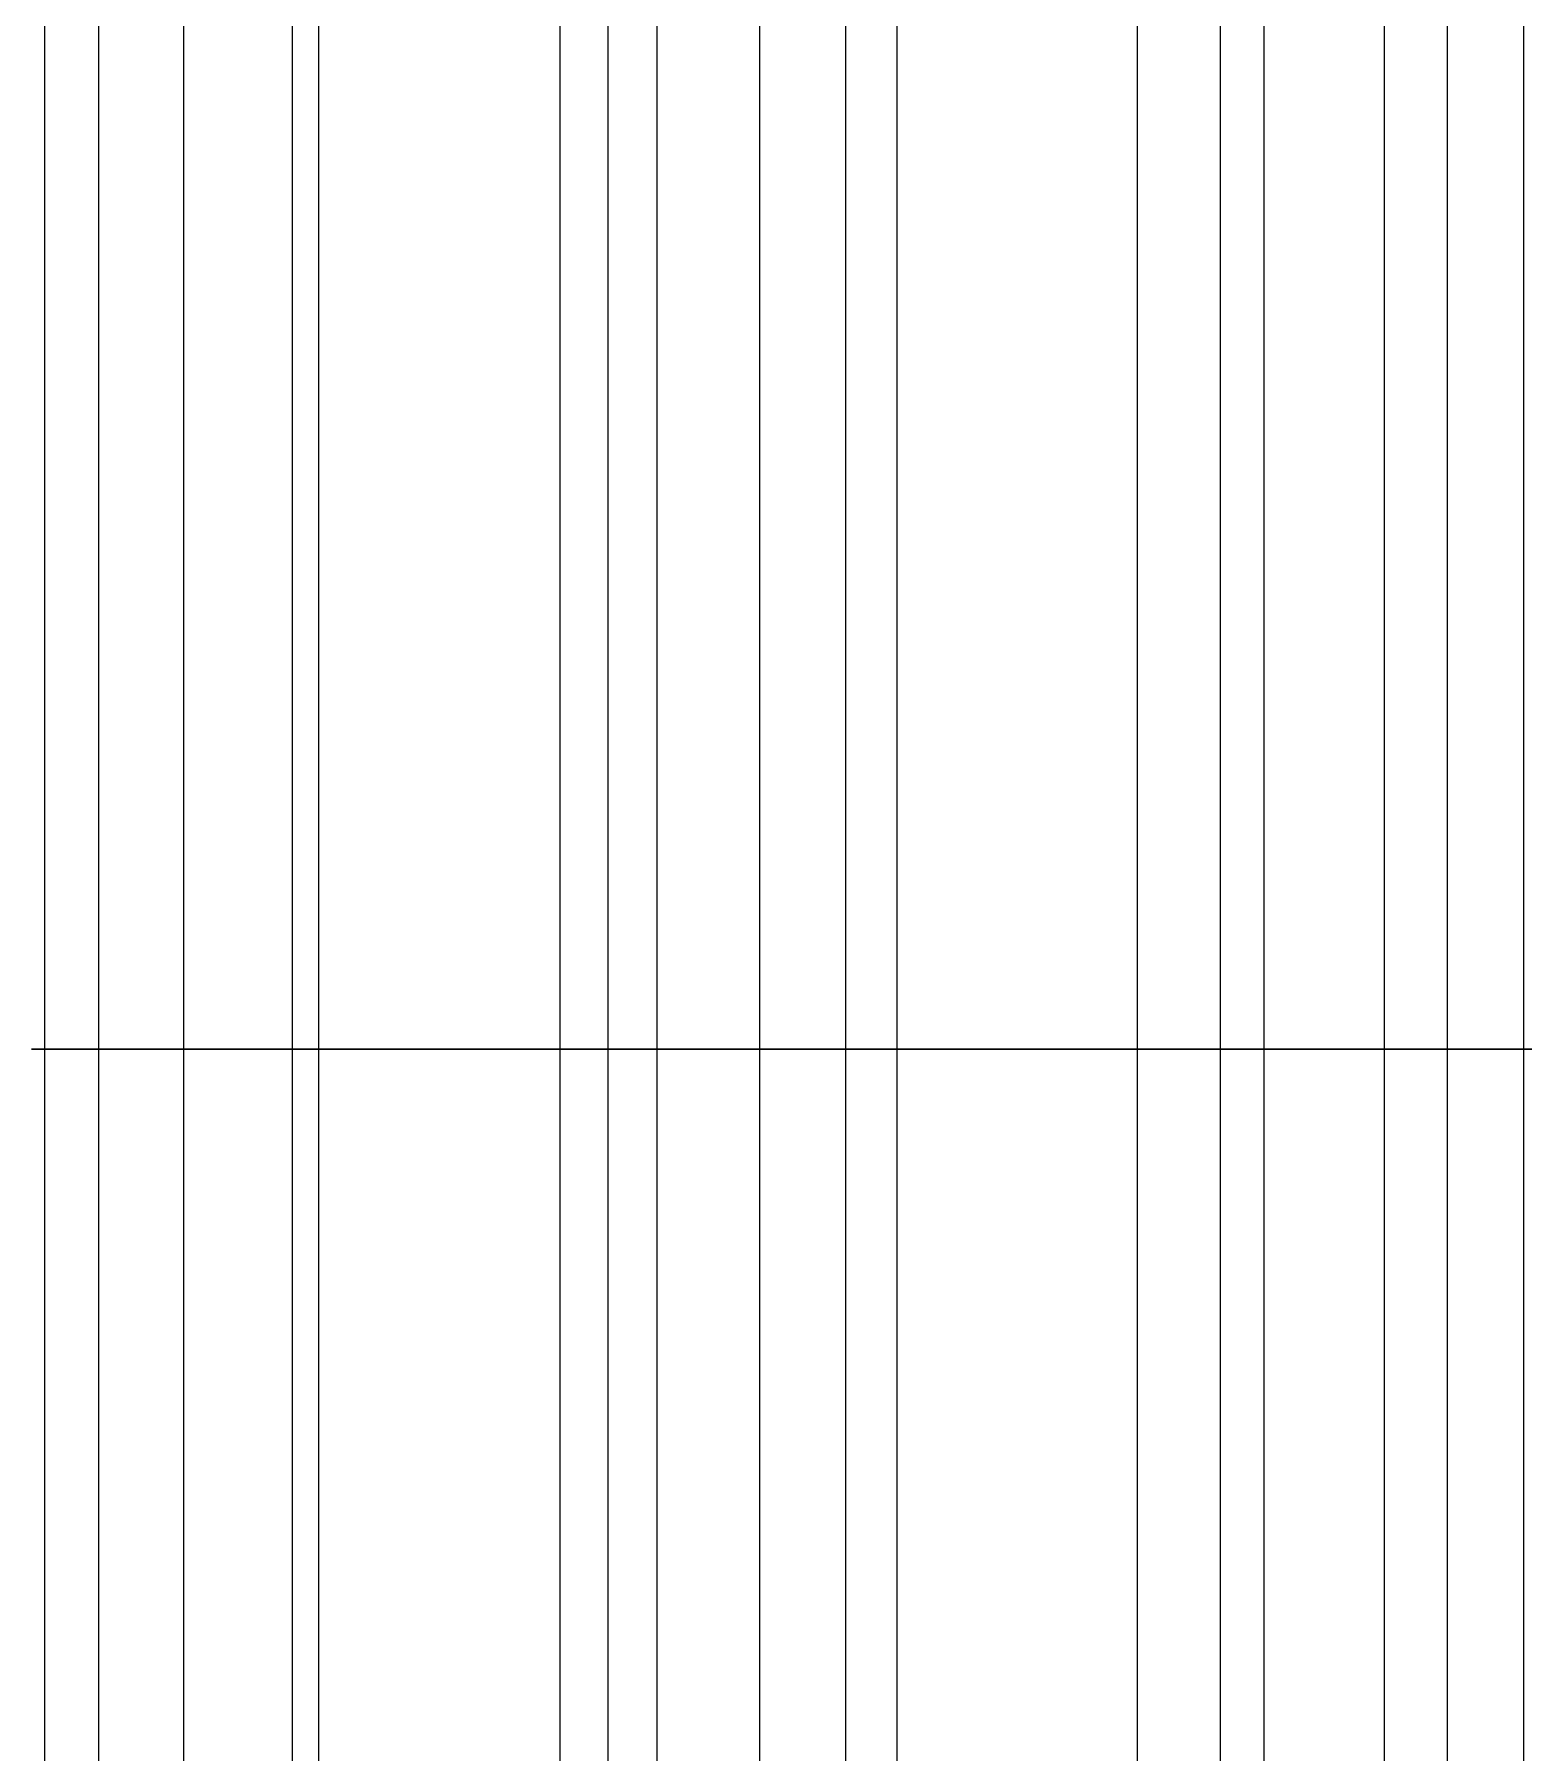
# Model space of a CAD drawing. Extents: x -60 to 60, y -153 to -30.
# Drawn here: x -53.357 to -51.407, y -87.921 to -85.672 of the extents above; entities that cross this region are included whole.
import ezdxf

# ---------------------------------------------------------------- set-up
doc = ezdxf.new("R2010")
doc.units = 0
doc.layers.add('Cut051006', color=7, linetype='CONTINUOUS')

msp = doc.modelspace()

# ---------------------------------------------------------------- linework, layer by layer
at = {"layer": 'Cut051006'}
for p, q in [((-53.3436, -84, 77.5294), (-53.3436, -87, 77.5294)), ((-53.3436, -84, 77.5294), (-53.3436, -87, 77.5294)), ((-53.3436, -84, 37.1203), (-53.3436, -87, 37.1203)), ((-53.3436, -84, 37.1203), (-53.3436, -87, 37.1203)), ((-53.2731, -84, 77.3435), (-53.2731, -87, 77.3435)), ((-53.2731, -84, 77.3435), (-53.2731, -87, 77.3435)), ((-53.2731, -84, 37.3062), (-53.2731, -87, 37.3062)), ((-53.2731, -84, 37.3062), (-53.2731, -87, 37.3062)), ((-53.1615, -84, 78.0038), (-53.1615, -87, 78.0038)), ((-53.1615, -84, 78.0038), (-53.1615, -87, 78.0038)), ((-53.1615, -84, 36.6459), (-53.1615, -87, 36.6459)), ((-53.1615, -84, 36.6459), (-53.1615, -87, 36.6459)), ((-53.0193, -84, 77.1532), (-53.0193, -87, 77.1532)), ((-53.0193, -84, 77.1532), (-53.0193, -87, 77.1532)), ((-53.0193, -84, 37.4965), (-53.0193, -87, 37.4965)), ((-53.0193, -84, 37.4965), (-53.0193, -87, 37.4965)), ((-52.9848, -84, 78.0948), (-52.9848, -87, 78.0948)), ((-52.9848, -84, 78.0948), (-52.9848, -87, 78.0948)), ((-52.9848, -84, 36.5549), (-52.9848, -87, 36.5549)), ((-52.9848, -84, 36.5549), (-52.9848, -87, 36.5549)), ((-52.6688, -84, 78.0664), (-52.6688, -87, 78.0664)), ((-52.6688, -84, 78.0664), (-52.6688, -87, 78.0664)), ((-52.6688, -84, 36.5833), (-52.6688, -87, 36.5833)), ((-52.6688, -84, 36.5833), (-52.6688, -87, 36.5833)), ((-52.606, -84, 79.3788), (-52.606, -87, 79.3788)), ((-52.606, -84, 79.3788), (-52.606, -87, 79.3788)), ((-52.606, -84, 35.2709), (-52.606, -87, 35.2709)), ((-52.606, -84, 35.2709), (-52.606, -87, 35.2709)), ((-52.5421, -84, 79.1905), (-52.5421, -87, 79.1905)), ((-52.5421, -84, 79.1905), (-52.5421, -87, 79.1905)), ((-52.5421, -84, 35.4592), (-52.5421, -87, 35.4592)), ((-52.5421, -84, 35.4592), (-52.5421, -87, 35.4592)), ((-52.4074, -84, 79.8465), (-52.4074, -87, 79.8465)), ((-52.4074, -84, 79.8465), (-52.4074, -87, 79.8465)), ((-52.4074, -84, 34.8032), (-52.4074, -87, 34.8032)), ((-52.4074, -84, 34.8032), (-52.4074, -87, 34.8032)), ((-52.295, -84, 78.9915), (-52.295, -87, 78.9915)), ((-52.295, -84, 78.9915), (-52.295, -87, 78.9915)), ((-52.295, -84, 35.6582), (-52.295, -87, 35.6582)), ((-52.295, -84, 35.6582), (-52.295, -87, 35.6582)), ((-52.2276, -84, 79.9313), (-52.2276, -87, 79.9313)), ((-52.2276, -84, 79.9313), (-52.2276, -87, 79.9313)), ((-52.2276, -84, 34.7184), (-52.2276, -87, 34.7184)), ((-52.2276, -84, 34.7184), (-52.2276, -87, 34.7184)), ((-51.9129, -84, 79.8918), (-51.9129, -87, 79.8918)), ((-51.9129, -84, 79.8918), (-51.9129, -87, 79.8918)), ((-51.9129, -84, 34.7578), (-51.9129, -87, 34.7578)), ((-51.9129, -84, 34.7578), (-51.9129, -87, 34.7578)), ((-51.8043, -84, 81.2012), (-51.8043, -87, 81.2012)), ((-51.8043, -84, 81.2012), (-51.8043, -87, 81.2012)), ((-51.8043, -84, 33.4484), (-51.8043, -87, 33.4484)), ((-51.8043, -84, 33.4484), (-51.8043, -87, 33.4484)), ((-51.7469, -84, 81.0109), (-51.7469, -87, 81.0109)), ((-51.7469, -84, 81.0109), (-51.7469, -87, 81.0109)), ((-51.7469, -84, 33.6388), (-51.7469, -87, 33.6388)), ((-51.7469, -84, 33.6388), (-51.7469, -87, 33.6388)), ((-51.5895, -84, 81.6618), (-51.5895, -87, 81.6618)), ((-51.5895, -84, 81.6618), (-51.5895, -87, 81.6618)), ((-51.5895, -84, 32.9879), (-51.5895, -87, 32.9879)), ((-51.5895, -84, 32.9879), (-51.5895, -87, 32.9879)), ((-51.507, -84, 80.8033), (-51.507, -87, 80.8033)), ((-51.507, -84, 80.8033), (-51.507, -87, 80.8033)), ((-51.507, -84, 33.8463), (-51.507, -87, 33.8463)), ((-51.507, -84, 33.8463), (-51.507, -87, 33.8463)), ((-51.4069, -84, 81.7402), (-51.4069, -87, 81.7402)), ((-51.4069, -84, 81.7402), (-51.4069, -87, 81.7402)), ((-51.4069, -84, 32.9095), (-51.4069, -87, 32.9095)), ((-51.4069, -84, 32.9095), (-51.4069, -87, 32.9095)), ((-53.3436, -87, 77.5294), (-53.3436, -90, 77.5294)), ((-53.3436, -87, 77.5294), (-53.3436, -90, 77.5294)), ((-53.3436, -87, 37.1203), (-53.3436, -90, 37.1203)), ((-53.3436, -87, 37.1203), (-53.3436, -90, 37.1203)), ((-53.2731, -87, 77.3435), (-53.2731, -90, 77.3435)), ((-53.2731, -87, 77.3435), (-53.2731, -90, 77.3435)), ((-53.2731, -87, 37.3062), (-53.2731, -90, 37.3062)), ((-53.2731, -87, 37.3062), (-53.2731, -90, 37.3062)), ((-53.1615, -87, 78.0038), (-53.1615, -90, 78.0038)), ((-53.1615, -87, 78.0038), (-53.1615, -90, 78.0038)), ((-53.1615, -87, 36.6459), (-53.1615, -90, 36.6459)), ((-53.1615, -87, 36.6459), (-53.1615, -90, 36.6459)), ((-53.0193, -87, 77.1532), (-53.0193, -90, 77.1532)), ((-53.0193, -87, 77.1532), (-53.0193, -90, 77.1532)), ((-53.0193, -87, 37.4965), (-53.0193, -90, 37.4965)), ((-53.0193, -87, 37.4965), (-53.0193, -90, 37.4965)), ((-52.9848, -87, 78.0948), (-52.9848, -90, 78.0948)), ((-52.9848, -87, 78.0948), (-52.9848, -90, 78.0948)), ((-52.9848, -87, 36.5549), (-52.9848, -90, 36.5549)), ((-52.9848, -87, 36.5549), (-52.9848, -90, 36.5549)), ((-52.6688, -87, 78.0664), (-52.6688, -90, 78.0664)), ((-52.6688, -87, 78.0664), (-52.6688, -90, 78.0664)), ((-52.6688, -87, 36.5833), (-52.6688, -90, 36.5833)), ((-52.6688, -87, 36.5833), (-52.6688, -90, 36.5833)), ((-52.606, -87, 79.3788), (-52.606, -90, 79.3788)), ((-52.606, -87, 79.3788), (-52.606, -90, 79.3788)), ((-52.606, -87, 35.2709), (-52.606, -90, 35.2709)), ((-52.606, -87, 35.2709), (-52.606, -90, 35.2709)), ((-52.5421, -87, 79.1905), (-52.5421, -90, 79.1905)), ((-52.5421, -87, 79.1905), (-52.5421, -90, 79.1905)), ((-52.5421, -87, 35.4592), (-52.5421, -90, 35.4592)), ((-52.5421, -87, 35.4592), (-52.5421, -90, 35.4592)), ((-52.4074, -87, 79.8465), (-52.4074, -90, 79.8465)), ((-52.4074, -87, 79.8465), (-52.4074, -90, 79.8465)), ((-52.4074, -87, 34.8032), (-52.4074, -90, 34.8032)), ((-52.4074, -87, 34.8032), (-52.4074, -90, 34.8032)), ((-52.295, -87, 78.9915), (-52.295, -90, 78.9915)), ((-52.295, -87, 78.9915), (-52.295, -90, 78.9915)), ((-52.295, -87, 35.6582), (-52.295, -90, 35.6582)), ((-52.295, -87, 35.6582), (-52.295, -90, 35.6582)), ((-52.2276, -87, 79.9313), (-52.2276, -90, 79.9313)), ((-52.2276, -87, 79.9313), (-52.2276, -90, 79.9313)), ((-52.2276, -87, 34.7184), (-52.2276, -90, 34.7184)), ((-52.2276, -87, 34.7184), (-52.2276, -90, 34.7184)), ((-51.9129, -87, 79.8918), (-51.9129, -90, 79.8918)), ((-51.9129, -87, 79.8918), (-51.9129, -90, 79.8918)), ((-51.9129, -87, 34.7578), (-51.9129, -90, 34.7578)), ((-51.9129, -87, 34.7578), (-51.9129, -90, 34.7578)), ((-51.8043, -87, 81.2012), (-51.8043, -90, 81.2012)), ((-51.8043, -87, 81.2012), (-51.8043, -90, 81.2012)), ((-51.8043, -87, 33.4484), (-51.8043, -90, 33.4484)), ((-51.8043, -87, 33.4484), (-51.8043, -90, 33.4484)), ((-51.7469, -87, 81.0109), (-51.7469, -90, 81.0109)), ((-51.7469, -87, 81.0109), (-51.7469, -90, 81.0109)), ((-51.7469, -87, 33.6388), (-51.7469, -90, 33.6388)), ((-51.7469, -87, 33.6388), (-51.7469, -90, 33.6388)), ((-51.5895, -87, 81.6618), (-51.5895, -90, 81.6618)), ((-51.5895, -87, 81.6618), (-51.5895, -90, 81.6618)), ((-51.5895, -87, 32.9879), (-51.5895, -90, 32.9879)), ((-51.5895, -87, 32.9879), (-51.5895, -90, 32.9879)), ((-51.507, -87, 80.8033), (-51.507, -90, 80.8033)), ((-51.507, -87, 80.8033), (-51.507, -90, 80.8033)), ((-51.507, -87, 33.8463), (-51.507, -90, 33.8463)), ((-51.507, -87, 33.8463), (-51.507, -90, 33.8463)), ((-51.4069, -87, 81.7402), (-51.4069, -90, 81.7402)), ((-51.4069, -87, 81.7402), (-51.4069, -90, 81.7402)), ((-51.4069, -87, 32.9095), (-51.4069, -90, 32.9095)), ((-51.4069, -87, 32.9095), (-51.4069, -90, 32.9095))]:
    msp.add_line(p, q, dxfattribs=at)
for centre in [(0, -90), (0, -90), (0, -93), (0, -93)]:
    msp.add_circle(centre, 60, dxfattribs=at)
for points, degree, knots in [([(-53.0193, -87, 77.1532), (-52.9617, -87, 77.0938), (-52.9085, -87, 77.0108), (-52.8817, -87, 76.9085), (-52.8544, -87, 76.8069), (-52.8568, -87, 76.6866), (-52.897, -87, 76.5778), (-52.9361, -87, 76.4685), (-53.0116, -87, 76.3748), (-53.0979, -87, 76.3146), (-53.1842, -87, 76.2534), (-53.2783, -87, 76.2241), (-53.3606, -87, 76.2156)], 3, [0, 0, 0, 0, 0.558599, 0.558599, 0.558599, 1.1172, 1.1172, 1.1172, 1.6758, 1.6758, 1.6758, 2.2344, 2.2344, 2.2344, 2.2344]), ([(-53.3606, -87, 38.4341), (-53.2783, -87, 38.4256), (-53.1842, -87, 38.3963), (-53.0979, -87, 38.3351), (-53.0116, -87, 38.2749), (-52.9361, -87, 38.1812), (-52.897, -87, 38.0719), (-52.8568, -87, 37.9631), (-52.8544, -87, 37.8427), (-52.8817, -87, 37.7412), (-52.9085, -87, 37.6388), (-52.9617, -87, 37.5559), (-53.0193, -87, 37.4965)], 3, [0, 0, 0, 0, 0.558599, 0.558599, 0.558599, 1.1172, 1.1172, 1.1172, 1.6758, 1.6758, 1.6758, 2.2344, 2.2344, 2.2344, 2.2344]), ([(-53.0193, -87, 77.1532), (-52.9617, -87, 77.0938), (-52.9085, -87, 77.0108), (-52.8817, -87, 76.9085), (-52.8544, -87, 76.8069), (-52.8568, -87, 76.6866), (-52.897, -87, 76.5778), (-52.9361, -87, 76.4685), (-53.0116, -87, 76.3748), (-53.0979, -87, 76.3146), (-53.1842, -87, 76.2534), (-53.2783, -87, 76.2241), (-53.3606, -87, 76.2156)], 3, [0, 0, 0, 0, 0.558599, 0.558599, 0.558599, 1.1172, 1.1172, 1.1172, 1.6758, 1.6758, 1.6758, 2.2344, 2.2344, 2.2344, 2.2344]), ([(-53.3606, -87, 38.4341), (-53.2783, -87, 38.4256), (-53.1842, -87, 38.3963), (-53.0979, -87, 38.3351), (-53.0116, -87, 38.2749), (-52.9361, -87, 38.1812), (-52.897, -87, 38.0719), (-52.8568, -87, 37.9631), (-52.8544, -87, 37.8427), (-52.8817, -87, 37.7412), (-52.9085, -87, 37.6388), (-52.9617, -87, 37.5559), (-53.0193, -87, 37.4965)], 3, [0, 0, 0, 0, 0.558599, 0.558599, 0.558599, 1.1172, 1.1172, 1.1172, 1.6758, 1.6758, 1.6758, 2.2344, 2.2344, 2.2344, 2.2344]), ([(-53.0193, -87, 77.1532), (-52.9617, -87, 77.0938), (-52.9085, -87, 77.0108), (-52.8817, -87, 76.9085), (-52.8544, -87, 76.8069), (-52.8568, -87, 76.6866), (-52.897, -87, 76.5778), (-52.9361, -87, 76.4685), (-53.0116, -87, 76.3748), (-53.0979, -87, 76.3146), (-53.1842, -87, 76.2534), (-53.2783, -87, 76.2241), (-53.3606, -87, 76.2156)], 3, [0, 0, 0, 0, 0.558599, 0.558599, 0.558599, 1.1172, 1.1172, 1.1172, 1.6758, 1.6758, 1.6758, 2.2344, 2.2344, 2.2344, 2.2344]), ([(-53.3606, -87, 38.4341), (-53.2783, -87, 38.4256), (-53.1842, -87, 38.3963), (-53.0979, -87, 38.3351), (-53.0116, -87, 38.2749), (-52.9361, -87, 38.1812), (-52.897, -87, 38.0719), (-52.8568, -87, 37.9631), (-52.8544, -87, 37.8427), (-52.8817, -87, 37.7412), (-52.9085, -87, 37.6388), (-52.9617, -87, 37.5559), (-53.0193, -87, 37.4965)], 3, [0, 0, 0, 0, 0.558599, 0.558599, 0.558599, 1.1172, 1.1172, 1.1172, 1.6758, 1.6758, 1.6758, 2.2344, 2.2344, 2.2344, 2.2344]), ([(-53.0193, -87, 77.1532), (-52.9617, -87, 77.0938), (-52.9085, -87, 77.0108), (-52.8817, -87, 76.9085), (-52.8544, -87, 76.8069), (-52.8568, -87, 76.6866), (-52.897, -87, 76.5778), (-52.9361, -87, 76.4685), (-53.0116, -87, 76.3748), (-53.0979, -87, 76.3146), (-53.1842, -87, 76.2534), (-53.2783, -87, 76.2241), (-53.3606, -87, 76.2156)], 3, [0, 0, 0, 0, 0.558599, 0.558599, 0.558599, 1.1172, 1.1172, 1.1172, 1.6758, 1.6758, 1.6758, 2.2344, 2.2344, 2.2344, 2.2344]), ([(-53.3606, -87, 38.4341), (-53.2783, -87, 38.4256), (-53.1842, -87, 38.3963), (-53.0979, -87, 38.3351), (-53.0116, -87, 38.2749), (-52.9361, -87, 38.1812), (-52.897, -87, 38.0719), (-52.8568, -87, 37.9631), (-52.8544, -87, 37.8427), (-52.8817, -87, 37.7412), (-52.9085, -87, 37.6388), (-52.9617, -87, 37.5559), (-53.0193, -87, 37.4965)], 3, [0, 0, 0, 0, 0.558599, 0.558599, 0.558599, 1.1172, 1.1172, 1.1172, 1.6758, 1.6758, 1.6758, 2.2344, 2.2344, 2.2344, 2.2344]), ([(-53.3436, -87, 77.5294), (-53.363, -87, 77.4799), (-53.3436, -87, 77.4231), (-53.3205, -87, 77.3677), (-53.2731, -87, 77.3435)], 2, [0, 0, 0, 0.724386, 0.724386, 1.44877, 1.44877, 1.44877]), ([(-53.2731, -87, 37.3062), (-53.3205, -87, 37.2819), (-53.3436, -87, 37.2266), (-53.363, -87, 37.1698), (-53.3436, -87, 37.1203)], 2, [0, 0, 0, 0.724386, 0.724386, 1.44877, 1.44877, 1.44877]), ([(-53.3436, -87, 77.5294), (-53.363, -87, 77.4799), (-53.3436, -87, 77.4231), (-53.3205, -87, 77.3677), (-53.2731, -87, 77.3435)], 2, [0, 0, 0, 0.724386, 0.724386, 1.44877, 1.44877, 1.44877]), ([(-53.2731, -87, 37.3062), (-53.3205, -87, 37.2819), (-53.3436, -87, 37.2266), (-53.363, -87, 37.1698), (-53.3436, -87, 37.1203)], 2, [0, 0, 0, 0.724386, 0.724386, 1.44877, 1.44877, 1.44877]), ([(-53.3436, -87, 77.5294), (-53.363, -87, 77.4799), (-53.3436, -87, 77.4231), (-53.3205, -87, 77.3677), (-53.2731, -87, 77.3435)], 2, [0, 0, 0, 0.724386, 0.724386, 1.44877, 1.44877, 1.44877]), ([(-53.2731, -87, 37.3062), (-53.3205, -87, 37.2819), (-53.3436, -87, 37.2266), (-53.363, -87, 37.1698), (-53.3436, -87, 37.1203)], 2, [0, 0, 0, 0.724386, 0.724386, 1.44877, 1.44877, 1.44877]), ([(-53.3436, -87, 77.5294), (-53.363, -87, 77.4799), (-53.3436, -87, 77.4231), (-53.3205, -87, 77.3677), (-53.2731, -87, 77.3435)], 2, [0, 0, 0, 0.724386, 0.724386, 1.44877, 1.44877, 1.44877]), ([(-53.2731, -87, 37.3062), (-53.3205, -87, 37.2819), (-53.3436, -87, 37.2266), (-53.363, -87, 37.1698), (-53.3436, -87, 37.1203)], 2, [0, 0, 0, 0.724386, 0.724386, 1.44877, 1.44877, 1.44877]), ([(-52.9848, -87, 78.0948), (-53.0361, -87, 78.1084), (-53.0904, -87, 78.0828), (-53.1428, -87, 78.0535), (-53.1615, -87, 78.0038)], 2, [0, 0, 0, 0.724386, 0.724386, 1.44877, 1.44877, 1.44877]), ([(-53.1615, -87, 36.6459), (-53.1428, -87, 36.5962), (-53.0904, -87, 36.5669), (-53.0361, -87, 36.5413), (-52.9848, -87, 36.5549)], 2, [0, 0, 0, 0.724386, 0.724386, 1.44877, 1.44877, 1.44877]), ([(-52.9848, -87, 78.0948), (-53.0361, -87, 78.1084), (-53.0904, -87, 78.0828), (-53.1428, -87, 78.0535), (-53.1615, -87, 78.0038)], 2, [0, 0, 0, 0.724386, 0.724386, 1.44877, 1.44877, 1.44877]), ([(-53.1615, -87, 36.6459), (-53.1428, -87, 36.5962), (-53.0904, -87, 36.5669), (-53.0361, -87, 36.5413), (-52.9848, -87, 36.5549)], 2, [0, 0, 0, 0.724386, 0.724386, 1.44877, 1.44877, 1.44877]), ([(-52.9848, -87, 78.0948), (-53.0361, -87, 78.1084), (-53.0904, -87, 78.0828), (-53.1428, -87, 78.0535), (-53.1615, -87, 78.0038)], 2, [0, 0, 0, 0.724386, 0.724386, 1.44877, 1.44877, 1.44877]), ([(-53.1615, -87, 36.6459), (-53.1428, -87, 36.5962), (-53.0904, -87, 36.5669), (-53.0361, -87, 36.5413), (-52.9848, -87, 36.5549)], 2, [0, 0, 0, 0.724386, 0.724386, 1.44877, 1.44877, 1.44877]), ([(-52.9848, -87, 78.0948), (-53.0361, -87, 78.1084), (-53.0904, -87, 78.0828), (-53.1428, -87, 78.0535), (-53.1615, -87, 78.0038)], 2, [0, 0, 0, 0.724386, 0.724386, 1.44877, 1.44877, 1.44877]), ([(-53.1615, -87, 36.6459), (-53.1428, -87, 36.5962), (-53.0904, -87, 36.5669), (-53.0361, -87, 36.5413), (-52.9848, -87, 36.5549)], 2, [0, 0, 0, 0.724386, 0.724386, 1.44877, 1.44877, 1.44877]), ([(-52.295, -87, 78.9915), (-52.2395, -87, 78.9301), (-52.1892, -87, 78.8453), (-52.166, -87, 78.7421), (-52.1422, -87, 78.6397), (-52.1488, -87, 78.5195), (-52.1928, -87, 78.4121), (-52.2358, -87, 78.3043), (-52.3145, -87, 78.2133), (-52.4028, -87, 78.1561), (-52.4912, -87, 78.098), (-52.5862, -87, 78.0719), (-52.6688, -87, 78.0664)], 3, [0, 0, 0, 0, 0.558599, 0.558599, 0.558599, 1.1172, 1.1172, 1.1172, 1.6758, 1.6758, 1.6758, 2.2344, 2.2344, 2.2344, 2.2344]), ([(-52.6688, -87, 36.5833), (-52.5862, -87, 36.5777), (-52.4912, -87, 36.5517), (-52.4028, -87, 36.4936), (-52.3145, -87, 36.4364), (-52.2358, -87, 36.3454), (-52.1928, -87, 36.2376), (-52.1488, -87, 36.1302), (-52.1422, -87, 36.01), (-52.166, -87, 35.9076), (-52.1892, -87, 35.8043), (-52.2395, -87, 35.7196), (-52.295, -87, 35.6582)], 3, [0, 0, 0, 0, 0.558599, 0.558599, 0.558599, 1.1172, 1.1172, 1.1172, 1.6758, 1.6758, 1.6758, 2.2344, 2.2344, 2.2344, 2.2344]), ([(-52.295, -87, 78.9915), (-52.2395, -87, 78.9301), (-52.1892, -87, 78.8453), (-52.166, -87, 78.7421), (-52.1422, -87, 78.6397), (-52.1488, -87, 78.5195), (-52.1928, -87, 78.4121), (-52.2358, -87, 78.3043), (-52.3145, -87, 78.2133), (-52.4028, -87, 78.1561), (-52.4912, -87, 78.098), (-52.5862, -87, 78.0719), (-52.6688, -87, 78.0664)], 3, [0, 0, 0, 0, 0.558599, 0.558599, 0.558599, 1.1172, 1.1172, 1.1172, 1.6758, 1.6758, 1.6758, 2.2344, 2.2344, 2.2344, 2.2344]), ([(-52.6688, -87, 36.5833), (-52.5862, -87, 36.5777), (-52.4912, -87, 36.5517), (-52.4028, -87, 36.4936), (-52.3145, -87, 36.4364), (-52.2358, -87, 36.3454), (-52.1928, -87, 36.2376), (-52.1488, -87, 36.1302), (-52.1422, -87, 36.01), (-52.166, -87, 35.9076), (-52.1892, -87, 35.8043), (-52.2395, -87, 35.7196), (-52.295, -87, 35.6582)], 3, [0, 0, 0, 0, 0.558599, 0.558599, 0.558599, 1.1172, 1.1172, 1.1172, 1.6758, 1.6758, 1.6758, 2.2344, 2.2344, 2.2344, 2.2344]), ([(-52.295, -87, 78.9915), (-52.2395, -87, 78.9301), (-52.1892, -87, 78.8453), (-52.166, -87, 78.7421), (-52.1422, -87, 78.6397), (-52.1488, -87, 78.5195), (-52.1928, -87, 78.4121), (-52.2358, -87, 78.3043), (-52.3145, -87, 78.2133), (-52.4028, -87, 78.1561), (-52.4912, -87, 78.098), (-52.5862, -87, 78.0719), (-52.6688, -87, 78.0664)], 3, [0, 0, 0, 0, 0.558599, 0.558599, 0.558599, 1.1172, 1.1172, 1.1172, 1.6758, 1.6758, 1.6758, 2.2344, 2.2344, 2.2344, 2.2344]), ([(-52.6688, -87, 36.5833), (-52.5862, -87, 36.5777), (-52.4912, -87, 36.5517), (-52.4028, -87, 36.4936), (-52.3145, -87, 36.4364), (-52.2358, -87, 36.3454), (-52.1928, -87, 36.2376), (-52.1488, -87, 36.1302), (-52.1422, -87, 36.01), (-52.166, -87, 35.9076), (-52.1892, -87, 35.8043), (-52.2395, -87, 35.7196), (-52.295, -87, 35.6582)], 3, [0, 0, 0, 0, 0.558599, 0.558599, 0.558599, 1.1172, 1.1172, 1.1172, 1.6758, 1.6758, 1.6758, 2.2344, 2.2344, 2.2344, 2.2344]), ([(-52.295, -87, 78.9915), (-52.2395, -87, 78.9301), (-52.1892, -87, 78.8453), (-52.166, -87, 78.7421), (-52.1422, -87, 78.6397), (-52.1488, -87, 78.5195), (-52.1928, -87, 78.4121), (-52.2358, -87, 78.3043), (-52.3145, -87, 78.2133), (-52.4028, -87, 78.1561), (-52.4912, -87, 78.098), (-52.5862, -87, 78.0719), (-52.6688, -87, 78.0664)], 3, [0, 0, 0, 0, 0.558599, 0.558599, 0.558599, 1.1172, 1.1172, 1.1172, 1.6758, 1.6758, 1.6758, 2.2344, 2.2344, 2.2344, 2.2344]), ([(-52.6688, -87, 36.5833), (-52.5862, -87, 36.5777), (-52.4912, -87, 36.5517), (-52.4028, -87, 36.4936), (-52.3145, -87, 36.4364), (-52.2358, -87, 36.3454), (-52.1928, -87, 36.2376), (-52.1488, -87, 36.1302), (-52.1422, -87, 36.01), (-52.166, -87, 35.9076), (-52.1892, -87, 35.8043), (-52.2395, -87, 35.7196), (-52.295, -87, 35.6582)], 3, [0, 0, 0, 0, 0.558599, 0.558599, 0.558599, 1.1172, 1.1172, 1.1172, 1.6758, 1.6758, 1.6758, 2.2344, 2.2344, 2.2344, 2.2344]), ([(-52.606, -87, 79.3788), (-52.6271, -87, 79.3299), (-52.6097, -87, 79.2725), (-52.5885, -87, 79.2164), (-52.5421, -87, 79.1905)], 2, [0, 0, 0, 0.724386, 0.724386, 1.44877, 1.44877, 1.44877]), ([(-52.5421, -87, 35.4592), (-52.5885, -87, 35.4333), (-52.6097, -87, 35.3772), (-52.6271, -87, 35.3197), (-52.606, -87, 35.2709)], 2, [0, 0, 0, 0.724386, 0.724386, 1.44877, 1.44877, 1.44877]), ([(-52.606, -87, 79.3788), (-52.6271, -87, 79.3299), (-52.6097, -87, 79.2725), (-52.5885, -87, 79.2164), (-52.5421, -87, 79.1905)], 2, [0, 0, 0, 0.724386, 0.724386, 1.44877, 1.44877, 1.44877]), ([(-52.5421, -87, 35.4592), (-52.5885, -87, 35.4333), (-52.6097, -87, 35.3772), (-52.6271, -87, 35.3197), (-52.606, -87, 35.2709)], 2, [0, 0, 0, 0.724386, 0.724386, 1.44877, 1.44877, 1.44877]), ([(-52.606, -87, 79.3788), (-52.6271, -87, 79.3299), (-52.6097, -87, 79.2725), (-52.5885, -87, 79.2164), (-52.5421, -87, 79.1905)], 2, [0, 0, 0, 0.724386, 0.724386, 1.44877, 1.44877, 1.44877]), ([(-52.5421, -87, 35.4592), (-52.5885, -87, 35.4333), (-52.6097, -87, 35.3772), (-52.6271, -87, 35.3197), (-52.606, -87, 35.2709)], 2, [0, 0, 0, 0.724386, 0.724386, 1.44877, 1.44877, 1.44877]), ([(-52.606, -87, 79.3788), (-52.6271, -87, 79.3299), (-52.6097, -87, 79.2725), (-52.5885, -87, 79.2164), (-52.5421, -87, 79.1905)], 2, [0, 0, 0, 0.724386, 0.724386, 1.44877, 1.44877, 1.44877]), ([(-52.5421, -87, 35.4592), (-52.5885, -87, 35.4333), (-52.6097, -87, 35.3772), (-52.6271, -87, 35.3197), (-52.606, -87, 35.2709)], 2, [0, 0, 0, 0.724386, 0.724386, 1.44877, 1.44877, 1.44877]), ([(-52.2276, -87, 79.9313), (-52.2785, -87, 79.9467), (-52.3336, -87, 79.9229), (-52.387, -87, 79.8955), (-52.4074, -87, 79.8465)], 2, [0, 0, 0, 0.724386, 0.724386, 1.44877, 1.44877, 1.44877]), ([(-52.4074, -87, 34.8032), (-52.387, -87, 34.7541), (-52.3336, -87, 34.7267), (-52.2785, -87, 34.703), (-52.2276, -87, 34.7184)], 2, [0, 0, 0, 0.724386, 0.724386, 1.44877, 1.44877, 1.44877]), ([(-52.2276, -87, 79.9313), (-52.2785, -87, 79.9467), (-52.3336, -87, 79.9229), (-52.387, -87, 79.8955), (-52.4074, -87, 79.8465)], 2, [0, 0, 0, 0.724386, 0.724386, 1.44877, 1.44877, 1.44877]), ([(-52.4074, -87, 34.8032), (-52.387, -87, 34.7541), (-52.3336, -87, 34.7267), (-52.2785, -87, 34.703), (-52.2276, -87, 34.7184)], 2, [0, 0, 0, 0.724386, 0.724386, 1.44877, 1.44877, 1.44877]), ([(-52.2276, -87, 79.9313), (-52.2785, -87, 79.9467), (-52.3336, -87, 79.9229), (-52.387, -87, 79.8955), (-52.4074, -87, 79.8465)], 2, [0, 0, 0, 0.724386, 0.724386, 1.44877, 1.44877, 1.44877]), ([(-52.4074, -87, 34.8032), (-52.387, -87, 34.7541), (-52.3336, -87, 34.7267), (-52.2785, -87, 34.703), (-52.2276, -87, 34.7184)], 2, [0, 0, 0, 0.724386, 0.724386, 1.44877, 1.44877, 1.44877]), ([(-52.2276, -87, 79.9313), (-52.2785, -87, 79.9467), (-52.3336, -87, 79.9229), (-52.387, -87, 79.8955), (-52.4074, -87, 79.8465)], 2, [0, 0, 0, 0.724386, 0.724386, 1.44877, 1.44877, 1.44877]), ([(-52.4074, -87, 34.8032), (-52.387, -87, 34.7541), (-52.3336, -87, 34.7267), (-52.2785, -87, 34.703), (-52.2276, -87, 34.7184)], 2, [0, 0, 0, 0.724386, 0.724386, 1.44877, 1.44877, 1.44877]), ([(-51.507, -87, 80.8033), (-51.4537, -87, 80.7401), (-51.4064, -87, 80.6536), (-51.3868, -87, 80.5496), (-51.3666, -87, 80.4464), (-51.3774, -87, 80.3266), (-51.4251, -87, 80.2208), (-51.4718, -87, 80.1145), (-51.5537, -87, 80.0263), (-51.6439, -87, 79.9722), (-51.7342, -87, 79.9172), (-51.8301, -87, 79.8945), (-51.9129, -87, 79.8918)], 3, [0, 0, 0, 0, 0.558599, 0.558599, 0.558599, 1.1172, 1.1172, 1.1172, 1.6758, 1.6758, 1.6758, 2.2344, 2.2344, 2.2344, 2.2344]), ([(-51.9129, -87, 34.7578), (-51.8301, -87, 34.7551), (-51.7342, -87, 34.7324), (-51.6439, -87, 34.6774), (-51.5537, -87, 34.6234), (-51.4718, -87, 34.5351), (-51.4251, -87, 34.4289), (-51.3774, -87, 34.3231), (-51.3666, -87, 34.2033), (-51.3868, -87, 34.1001), (-51.4064, -87, 33.9961), (-51.4537, -87, 33.9096), (-51.507, -87, 33.8463)], 3, [0, 0, 0, 0, 0.558599, 0.558599, 0.558599, 1.1172, 1.1172, 1.1172, 1.6758, 1.6758, 1.6758, 2.2344, 2.2344, 2.2344, 2.2344]), ([(-51.507, -87, 80.8033), (-51.4537, -87, 80.7401), (-51.4064, -87, 80.6536), (-51.3868, -87, 80.5496), (-51.3666, -87, 80.4464), (-51.3774, -87, 80.3266), (-51.4251, -87, 80.2208), (-51.4718, -87, 80.1145), (-51.5537, -87, 80.0263), (-51.6439, -87, 79.9722), (-51.7342, -87, 79.9172), (-51.8301, -87, 79.8945), (-51.9129, -87, 79.8918)], 3, [0, 0, 0, 0, 0.558599, 0.558599, 0.558599, 1.1172, 1.1172, 1.1172, 1.6758, 1.6758, 1.6758, 2.2344, 2.2344, 2.2344, 2.2344]), ([(-51.9129, -87, 34.7578), (-51.8301, -87, 34.7551), (-51.7342, -87, 34.7324), (-51.6439, -87, 34.6774), (-51.5537, -87, 34.6234), (-51.4718, -87, 34.5351), (-51.4251, -87, 34.4289), (-51.3774, -87, 34.3231), (-51.3666, -87, 34.2033), (-51.3868, -87, 34.1001), (-51.4064, -87, 33.9961), (-51.4537, -87, 33.9096), (-51.507, -87, 33.8463)], 3, [0, 0, 0, 0, 0.558599, 0.558599, 0.558599, 1.1172, 1.1172, 1.1172, 1.6758, 1.6758, 1.6758, 2.2344, 2.2344, 2.2344, 2.2344]), ([(-51.507, -87, 80.8033), (-51.4537, -87, 80.7401), (-51.4064, -87, 80.6536), (-51.3868, -87, 80.5496), (-51.3666, -87, 80.4464), (-51.3774, -87, 80.3266), (-51.4251, -87, 80.2208), (-51.4718, -87, 80.1145), (-51.5537, -87, 80.0263), (-51.6439, -87, 79.9722), (-51.7342, -87, 79.9172), (-51.8301, -87, 79.8945), (-51.9129, -87, 79.8918)], 3, [0, 0, 0, 0, 0.558599, 0.558599, 0.558599, 1.1172, 1.1172, 1.1172, 1.6758, 1.6758, 1.6758, 2.2344, 2.2344, 2.2344, 2.2344]), ([(-51.9129, -87, 34.7578), (-51.8301, -87, 34.7551), (-51.7342, -87, 34.7324), (-51.6439, -87, 34.6774), (-51.5537, -87, 34.6234), (-51.4718, -87, 34.5351), (-51.4251, -87, 34.4289), (-51.3774, -87, 34.3231), (-51.3666, -87, 34.2033), (-51.3868, -87, 34.1001), (-51.4064, -87, 33.9961), (-51.4537, -87, 33.9096), (-51.507, -87, 33.8463)], 3, [0, 0, 0, 0, 0.558599, 0.558599, 0.558599, 1.1172, 1.1172, 1.1172, 1.6758, 1.6758, 1.6758, 2.2344, 2.2344, 2.2344, 2.2344]), ([(-51.507, -87, 80.8033), (-51.4537, -87, 80.7401), (-51.4064, -87, 80.6536), (-51.3868, -87, 80.5496), (-51.3666, -87, 80.4464), (-51.3774, -87, 80.3266), (-51.4251, -87, 80.2208), (-51.4718, -87, 80.1145), (-51.5537, -87, 80.0263), (-51.6439, -87, 79.9722), (-51.7342, -87, 79.9172), (-51.8301, -87, 79.8945), (-51.9129, -87, 79.8918)], 3, [0, 0, 0, 0, 0.558599, 0.558599, 0.558599, 1.1172, 1.1172, 1.1172, 1.6758, 1.6758, 1.6758, 2.2344, 2.2344, 2.2344, 2.2344]), ([(-51.9129, -87, 34.7578), (-51.8301, -87, 34.7551), (-51.7342, -87, 34.7324), (-51.6439, -87, 34.6774), (-51.5537, -87, 34.6234), (-51.4718, -87, 34.5351), (-51.4251, -87, 34.4289), (-51.3774, -87, 34.3231), (-51.3666, -87, 34.2033), (-51.3868, -87, 34.1001), (-51.4064, -87, 33.9961), (-51.4537, -87, 33.9096), (-51.507, -87, 33.8463)], 3, [0, 0, 0, 0, 0.558599, 0.558599, 0.558599, 1.1172, 1.1172, 1.1172, 1.6758, 1.6758, 1.6758, 2.2344, 2.2344, 2.2344, 2.2344]), ([(-51.8043, -87, 81.2012), (-51.827, -87, 81.1532), (-51.8117, -87, 81.0952), (-51.7924, -87, 81.0384), (-51.7469, -87, 81.0109)], 2, [0, 0, 0, 0.724386, 0.724386, 1.44877, 1.44877, 1.44877]), ([(-51.7469, -87, 33.6388), (-51.7924, -87, 33.6113), (-51.8117, -87, 33.5545), (-51.827, -87, 33.4965), (-51.8043, -87, 33.4484)], 2, [0, 0, 0, 0.724386, 0.724386, 1.44877, 1.44877, 1.44877]), ([(-51.8043, -87, 81.2012), (-51.827, -87, 81.1532), (-51.8117, -87, 81.0952), (-51.7924, -87, 81.0384), (-51.7469, -87, 81.0109)], 2, [0, 0, 0, 0.724386, 0.724386, 1.44877, 1.44877, 1.44877]), ([(-51.7469, -87, 33.6388), (-51.7924, -87, 33.6113), (-51.8117, -87, 33.5545), (-51.827, -87, 33.4965), (-51.8043, -87, 33.4484)], 2, [0, 0, 0, 0.724386, 0.724386, 1.44877, 1.44877, 1.44877]), ([(-51.8043, -87, 81.2012), (-51.827, -87, 81.1532), (-51.8117, -87, 81.0952), (-51.7924, -87, 81.0384), (-51.7469, -87, 81.0109)], 2, [0, 0, 0, 0.724386, 0.724386, 1.44877, 1.44877, 1.44877]), ([(-51.7469, -87, 33.6388), (-51.7924, -87, 33.6113), (-51.8117, -87, 33.5545), (-51.827, -87, 33.4965), (-51.8043, -87, 33.4484)], 2, [0, 0, 0, 0.724386, 0.724386, 1.44877, 1.44877, 1.44877]), ([(-51.8043, -87, 81.2012), (-51.827, -87, 81.1532), (-51.8117, -87, 81.0952), (-51.7924, -87, 81.0384), (-51.7469, -87, 81.0109)], 2, [0, 0, 0, 0.724386, 0.724386, 1.44877, 1.44877, 1.44877]), ([(-51.7469, -87, 33.6388), (-51.7924, -87, 33.6113), (-51.8117, -87, 33.5545), (-51.827, -87, 33.4965), (-51.8043, -87, 33.4484)], 2, [0, 0, 0, 0.724386, 0.724386, 1.44877, 1.44877, 1.44877]), ([(-51.4069, -87, 81.7402), (-51.4572, -87, 81.7574), (-51.5131, -87, 81.7356), (-51.5673, -87, 81.7101), (-51.5895, -87, 81.6618)], 2, [0, 0, 0, 0.724386, 0.724386, 1.44877, 1.44877, 1.44877]), ([(-51.5895, -87, 32.9879), (-51.5673, -87, 32.9396), (-51.5131, -87, 32.9141), (-51.4572, -87, 32.8923), (-51.4069, -87, 32.9095)], 2, [0, 0, 0, 0.724386, 0.724386, 1.44877, 1.44877, 1.44877]), ([(-51.4069, -87, 81.7402), (-51.4572, -87, 81.7574), (-51.5131, -87, 81.7356), (-51.5673, -87, 81.7101), (-51.5895, -87, 81.6618)], 2, [0, 0, 0, 0.724386, 0.724386, 1.44877, 1.44877, 1.44877]), ([(-51.5895, -87, 32.9879), (-51.5673, -87, 32.9396), (-51.5131, -87, 32.9141), (-51.4572, -87, 32.8923), (-51.4069, -87, 32.9095)], 2, [0, 0, 0, 0.724386, 0.724386, 1.44877, 1.44877, 1.44877]), ([(-51.4069, -87, 81.7402), (-51.4572, -87, 81.7574), (-51.5131, -87, 81.7356), (-51.5673, -87, 81.7101), (-51.5895, -87, 81.6618)], 2, [0, 0, 0, 0.724386, 0.724386, 1.44877, 1.44877, 1.44877]), ([(-51.5895, -87, 32.9879), (-51.5673, -87, 32.9396), (-51.5131, -87, 32.9141), (-51.4572, -87, 32.8923), (-51.4069, -87, 32.9095)], 2, [0, 0, 0, 0.724386, 0.724386, 1.44877, 1.44877, 1.44877]), ([(-51.4069, -87, 81.7402), (-51.4572, -87, 81.7574), (-51.5131, -87, 81.7356), (-51.5673, -87, 81.7101), (-51.5895, -87, 81.6618)], 2, [0, 0, 0, 0.724386, 0.724386, 1.44877, 1.44877, 1.44877]), ([(-51.5895, -87, 32.9879), (-51.5673, -87, 32.9396), (-51.5131, -87, 32.9141), (-51.4572, -87, 32.8923), (-51.4069, -87, 32.9095)], 2, [0, 0, 0, 0.724386, 0.724386, 1.44877, 1.44877, 1.44877])]:
    msp.add_open_spline(points, degree=degree, knots=knots, dxfattribs=at)
for points, degree in [([(-53.1615, -87, 78.0038), (-53.3436, -87, 77.5294)], 1), ([(-53.3436, -87, 37.1203), (-53.1615, -87, 36.6459)], 1), ([(-53.1615, -87, 78.0038), (-53.3436, -87, 77.5294)], 1), ([(-53.3436, -87, 37.1203), (-53.1615, -87, 36.6459)], 1), ([(-53.1615, -87, 78.0038), (-53.3436, -87, 77.5294)], 1), ([(-53.3436, -87, 37.1203), (-53.1615, -87, 36.6459)], 1), ([(-53.1615, -87, 78.0038), (-53.3436, -87, 77.5294)], 1), ([(-53.3436, -87, 37.1203), (-53.1615, -87, 36.6459)], 1), ([(-53.2731, -87, 77.3435), (-53.1311, -87, 77.2686), (-53.0193, -87, 77.1532)], 2), ([(-53.0193, -87, 37.4965), (-53.1311, -87, 37.3811), (-53.2731, -87, 37.3062)], 2), ([(-53.2731, -87, 77.3435), (-53.1311, -87, 77.2686), (-53.0193, -87, 77.1532)], 2), ([(-53.0193, -87, 37.4965), (-53.1311, -87, 37.3811), (-53.2731, -87, 37.3062)], 2), ([(-53.2731, -87, 77.3435), (-53.1311, -87, 77.2686), (-53.0193, -87, 77.1532)], 2), ([(-53.0193, -87, 37.4965), (-53.1311, -87, 37.3811), (-53.2731, -87, 37.3062)], 2), ([(-53.2731, -87, 77.3435), (-53.1311, -87, 77.2686), (-53.0193, -87, 77.1532)], 2), ([(-53.0193, -87, 37.4965), (-53.1311, -87, 37.3811), (-53.2731, -87, 37.3062)], 2), ([(-52.6688, -87, 78.0664), (-52.829, -87, 78.0554), (-52.9848, -87, 78.0948)], 2), ([(-52.9848, -87, 36.5549), (-52.829, -87, 36.5943), (-52.6688, -87, 36.5833)], 2), ([(-52.6688, -87, 78.0664), (-52.829, -87, 78.0554), (-52.9848, -87, 78.0948)], 2), ([(-52.9848, -87, 36.5549), (-52.829, -87, 36.5943), (-52.6688, -87, 36.5833)], 2), ([(-52.6688, -87, 78.0664), (-52.829, -87, 78.0554), (-52.9848, -87, 78.0948)], 2), ([(-52.9848, -87, 36.5549), (-52.829, -87, 36.5943), (-52.6688, -87, 36.5833)], 2), ([(-52.6688, -87, 78.0664), (-52.829, -87, 78.0554), (-52.9848, -87, 78.0948)], 2), ([(-52.9848, -87, 36.5549), (-52.829, -87, 36.5943), (-52.6688, -87, 36.5833)], 2), ([(-52.4074, -87, 79.8465), (-52.606, -87, 79.3788)], 1), ([(-52.606, -87, 35.2709), (-52.4074, -87, 34.8032)], 1), ([(-52.4074, -87, 79.8465), (-52.606, -87, 79.3788)], 1), ([(-52.606, -87, 35.2709), (-52.4074, -87, 34.8032)], 1), ([(-52.4074, -87, 79.8465), (-52.606, -87, 79.3788)], 1), ([(-52.606, -87, 35.2709), (-52.4074, -87, 34.8032)], 1), ([(-52.4074, -87, 79.8465), (-52.606, -87, 79.3788)], 1), ([(-52.606, -87, 35.2709), (-52.4074, -87, 34.8032)], 1), ([(-52.5421, -87, 79.1905), (-52.4027, -87, 79.1107), (-52.295, -87, 78.9915)], 2), ([(-52.295, -87, 35.6582), (-52.4027, -87, 35.539), (-52.5421, -87, 35.4592)], 2), ([(-52.5421, -87, 79.1905), (-52.4027, -87, 79.1107), (-52.295, -87, 78.9915)], 2), ([(-52.295, -87, 35.6582), (-52.4027, -87, 35.539), (-52.5421, -87, 35.4592)], 2), ([(-52.5421, -87, 79.1905), (-52.4027, -87, 79.1107), (-52.295, -87, 78.9915)], 2), ([(-52.295, -87, 35.6582), (-52.4027, -87, 35.539), (-52.5421, -87, 35.4592)], 2), ([(-52.5421, -87, 79.1905), (-52.4027, -87, 79.1107), (-52.295, -87, 78.9915)], 2), ([(-52.295, -87, 35.6582), (-52.4027, -87, 35.539), (-52.5421, -87, 35.4592)], 2), ([(-51.9129, -87, 79.8918), (-52.0734, -87, 79.8865), (-52.2276, -87, 79.9313)], 2), ([(-52.2276, -87, 34.7184), (-52.0734, -87, 34.7632), (-51.9129, -87, 34.7578)], 2), ([(-51.9129, -87, 79.8918), (-52.0734, -87, 79.8865), (-52.2276, -87, 79.9313)], 2), ([(-52.2276, -87, 34.7184), (-52.0734, -87, 34.7632), (-51.9129, -87, 34.7578)], 2), ([(-51.9129, -87, 79.8918), (-52.0734, -87, 79.8865), (-52.2276, -87, 79.9313)], 2), ([(-52.2276, -87, 34.7184), (-52.0734, -87, 34.7632), (-51.9129, -87, 34.7578)], 2), ([(-51.9129, -87, 79.8918), (-52.0734, -87, 79.8865), (-52.2276, -87, 79.9313)], 2), ([(-52.2276, -87, 34.7184), (-52.0734, -87, 34.7632), (-51.9129, -87, 34.7578)], 2), ([(-51.5895, -87, 81.6618), (-51.8043, -87, 81.2012)], 1), ([(-51.8043, -87, 33.4484), (-51.5895, -87, 32.9879)], 1), ([(-51.5895, -87, 81.6618), (-51.8043, -87, 81.2012)], 1), ([(-51.8043, -87, 33.4484), (-51.5895, -87, 32.9879)], 1), ([(-51.5895, -87, 81.6618), (-51.8043, -87, 81.2012)], 1), ([(-51.8043, -87, 33.4484), (-51.5895, -87, 32.9879)], 1), ([(-51.5895, -87, 81.6618), (-51.8043, -87, 81.2012)], 1), ([(-51.8043, -87, 33.4484), (-51.5895, -87, 32.9879)], 1), ([(-51.7469, -87, 81.0109), (-51.6104, -87, 80.9262), (-51.507, -87, 80.8033)], 2), ([(-51.507, -87, 33.8463), (-51.6104, -87, 33.7234), (-51.7469, -87, 33.6388)], 2), ([(-51.7469, -87, 81.0109), (-51.6104, -87, 80.9262), (-51.507, -87, 80.8033)], 2), ([(-51.507, -87, 33.8463), (-51.6104, -87, 33.7234), (-51.7469, -87, 33.6388)], 2), ([(-51.7469, -87, 81.0109), (-51.6104, -87, 80.9262), (-51.507, -87, 80.8033)], 2), ([(-51.507, -87, 33.8463), (-51.6104, -87, 33.7234), (-51.7469, -87, 33.6388)], 2), ([(-51.7469, -87, 81.0109), (-51.6104, -87, 80.9262), (-51.507, -87, 80.8033)], 2), ([(-51.507, -87, 33.8463), (-51.6104, -87, 33.7234), (-51.7469, -87, 33.6388)], 2), ([(-51.0937, -87, 81.6898), (-51.2543, -87, 81.69), (-51.4069, -87, 81.7402)], 2), ([(-51.4069, -87, 32.9095), (-51.2543, -87, 32.9596), (-51.0937, -87, 32.9599)], 2), ([(-51.0937, -87, 81.6898), (-51.2543, -87, 81.69), (-51.4069, -87, 81.7402)], 2), ([(-51.4069, -87, 32.9095), (-51.2543, -87, 32.9596), (-51.0937, -87, 32.9599)], 2), ([(-51.0937, -87, 81.6898), (-51.2543, -87, 81.69), (-51.4069, -87, 81.7402)], 2), ([(-51.4069, -87, 32.9095), (-51.2543, -87, 32.9596), (-51.0937, -87, 32.9599)], 2), ([(-51.0937, -87, 81.6898), (-51.2543, -87, 81.69), (-51.4069, -87, 81.7402)], 2), ([(-51.4069, -87, 32.9095), (-51.2543, -87, 32.9596), (-51.0937, -87, 32.9599)], 2)]:
    msp.add_open_spline(points, degree=degree, dxfattribs=at)

doc.saveas('drawing.dxf')
